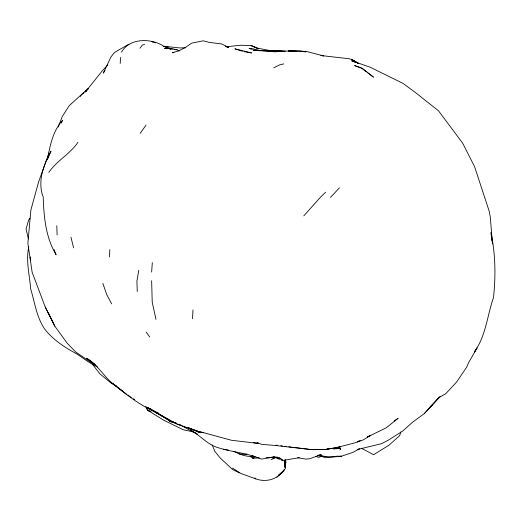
<?xml version="1.0" encoding="UTF-8"?>
<svg xmlns="http://www.w3.org/2000/svg" width="521" height="521" viewBox="0 0 521 521"><rect width="100%" height="100%" fill="white"/><g stroke="black" fill="none" stroke-linecap="round" stroke-linejoin="round"><path stroke-width="0.78" d="M285.248 464.641L285.28 463.182M271.115 459.594L274.013 458.33L274.066 456.813M109.501 256.996L109.82 249.624M120.208 63.49L120.501 57.414M192.496 318.748L192.998 309.923M151.637 272.04L152.314 262.649M28.805 246.667C25.672 260.878 29.619 274.743 30.635 288.849C34.94 302.668 36.477 317.497 45.099 329.65C53.611 340.083 64.851 347.553 76.639 353.818C83.432 358.298 89.957 363.508 97.368 366.869M138.788 270.308L136.906 281.027L137.277 291.578M285.208 466.093L285.931 462.055L285.332 461M276.866 477.184L282.011 472.143C276.117 480.075 264.785 482.303 255.772 478.858L240.956 473.517L232.503 468.073M58.215 127.052L62.233 116.574L69.306 105.6L88.042 88.616M400.844 431.974L399.679 435.634L388.979 445.195L373.655 454.69L361.457 448.275M49.059 153.089L38.665 181.718L30.895 209.904L27.867 243.3L32.152 272.294L45.249 307.045L54.855 326.237L67.294 343.319L75.74 352.02L91.299 362.662L95.981 365.28M252.49 455.719L253.864 456.37L252.959 458.239L250.399 456.507C244.746 456.24 238.976 454.13 234.007 451.375M61.289 123.041L62.67 120.188C52.647 131.149 50.062 145.854 47.281 159.895L50.973 151.227C43.575 164.812 37.668 180.546 42.742 196.013M279.412 457.718L282.519 460.056L277.999 457.262L273.994 456.839L272.978 458.91L274.678 457.484L274.013 458.33M121.543 52.113C129.514 37.929 150.764 38.059 163.347 45.92M104.962 70.439L103.314 73.109L110.836 57.186L113.65 53.429L115.415 51.911L128.954 44.161M140.182 133.363L146.049 125.086M80.338 96.405L81.647 94.575L84.141 92.758M474.318 351.851C485.956 336.091 487.161 315.687 493.472 297.654C495.875 275.948 495.432 254.046 491.016 232.613L491.407 236.632M474.501 351.955L477.08 347.989L468.705 362.473L466.64 367.24L456.559 382.095L445.67 393.791L439.216 397.38L424.387 413.524L412.593 422.192L402.629 431.082L388.432 440.102L381.724 443.638L357.217 449.564L358.572 448.978M139.954 48.264L142.422 44.962L144.63 44.5M29.99 218.188L28.707 219.895L26.05 229.032L28.395 238.879M282.011 472.755L285.554 468.138L285.632 461.039L285.248 459.509M77.922 142.357C69.964 154.053 56.861 160.676 48.798 172.386M303.808 215.85L320.995 196.638L325.632 192.19M424.387 413.524L439.216 397.38M88.57 88.472L85.346 91.996L102.305 70.797L107.834 64.878M430.366 406.686L440.173 396.474M330.444 197.439L339.373 187.912M281.568 472.599L278.527 475.282L282.187 472.781L284.199 469.805L283.144 470.919M429.845 407.116L432.13 405.149M394.247 420.975L398.148 418.246L386.374 427.728L367.214 437.126M255.186 456.728L252.959 458.239L259.243 457.9M358.8 441.092L357.38 441.886L360.187 440.525M86.623 90.608L85.372 91.299L86.72 90.602M359.731 448.789L352.58 452.521L341.379 456.227L325.586 457.731L319.51 455.738M273.733 67.815L279.647 64.864L283.769 63.888M321.685 456.194L318.761 457.353L315.765 456.442M367.748 436.572L370.731 435.426L363.339 439.841L355.361 442.733L336.644 447.585L325.514 449.473L311.284 449.59L273.955 445.344L261.972 444.413L256.931 442.843L258.527 443.032M292.867 447.272L311.284 449.59L325.514 449.473L330.249 448.373M318.338 455.198L321.197 454.599L309.663 458.767L305.853 459.105L297.576 457.685M273.994 456.839L261.321 459.118C247.976 453.133 233.265 452.293 219.4 448.067C207.886 445.344 200.487 435.439 190.38 429.929L193.786 431.935M325.514 449.473L340.206 447.057L335.426 447.506M246.921 453.999L244.74 454.358L239.1 453.967M146.844 407.656L146.948 409.278L147.827 410.522L150.934 411.544M299.354 457.718L281.946 460.584L280.969 459.529M266.01 457.829L273.147 457.204L278.286 458.467M227.026 46.714L240.578 45.242L251.109 45.581L257.621 48.199L271.741 50.863L283.782 51.325M313.902 449.538L315.498 449.389M268.25 457.816L271.845 457.49L270.347 457.581M273.349 51.859L277.315 51.657L253.089 50.179L275.752 51.612M250.399 456.507L253.864 456.37M326.628 456.591L317.647 455.601M332.841 456.435L341.379 456.227L330.822 456.806L325.078 456.63L320.369 455.641M226.707 47.014L228.771 47.033L225.626 46.258M163.027 46.545L167.814 46.629M173.981 52.712L172.353 52.68L178.807 50.83L185.71 47.268L191.611 43.171L203.164 40.807L209.012 42.344L221.692 43.972L228.524 47.268L225.489 46.389M268.413 50.524L285.352 51.325M296.325 51.319L268.295 50.55M303.528 51.696L305.925 51.826L299.634 50.895L288.328 50.895L306.179 51.397L323.561 55.89L320.936 55.526L348.288 58.645L351.447 59.29L358.363 63.315M173.994 49.567L177.12 49.769L179.074 50.98M163.92 46.245L179.374 47.912L185.398 47.821M203.47 432.515L198.273 432.078L187.736 427.552L195.095 430.32M203.626 432.528L198.273 432.078L198.234 431.518L196.671 430.795L177.505 424.355L147.417 407.422L151.819 409.526M276.045 445.149L277.647 445.351M280.852 445.755L282.454 445.956M284.857 446.263L286.459 446.464M288.862 446.764L291.265 447.07M336.827 456.162L339.099 456.474L337.908 456.305M223.45 449.271L228.472 450.098M253.343 442.629L257.341 443.312L231.383 440.252L196.671 430.795M243.984 51.631L251.656 52.973L234.873 48.831L242.454 51.253M177.12 49.769L165.632 47.398L172.471 49.169M252.19 49.189L249.071 48.512L253.538 48.967L260.715 50.667M258.416 50.537L259.972 50.876M193.174 431.883L183.066 429.695L163.184 419.906L148.159 410.47L145.795 406.308M166.655 48.74L164.493 48.232L168.863 48.486L170.979 49.756M168.309 419.568L170.263 421.613L175.961 422.961L171.787 421.671M175.961 422.961L169.605 421.053L182.33 426.035L197.765 434.514M147.827 410.522L150.823 411.557M360.89 67.919L354.645 65.6L362.277 68.284L373.531 77.193L367.872 72.92M184.369 426.94L186.498 427.734M155.473 42.878L151.637 41.406L152.829 42.097M160.253 414.892L150.204 409.148M178.924 424.237L181.145 425.188M158.195 413.231C141.041 406.334 126.421 394.638 112.126 383.163C103.073 375.315 97.232 364.329 86.61 358.207L94.802 364.192M158.221 413.081L152.529 410.131M355.153 62.338L351.597 60.703L370.294 67.281L403.059 83.412L415.204 92.36L438.539 110.849L462.57 143.028L474.579 166.655L489.219 211.279L490.352 217.511L492.43 243.919M239.53 472.905L232.666 469.577L220.259 458.057L214.873 451.414L212.151 444.882M133.265 398.793L134.685 399.529M116.743 386.139L111.155 383.111L100.019 373.941L92.308 364.088M150.348 409.174L170.908 421.391L156.945 412.906M195.147 432.736L197.185 433.934M170.908 421.391L152.301 410.359M358.155 63.328L351.447 59.29L358.207 63.399M126.792 394.436L112.126 383.163L122.272 390.763M129.996 396.65L131.272 397.536M127.977 395.035L129.241 395.986M361.581 68.173L366.608 71.97M276.977 457.438L279.438 459.659M254.86 477.933L255.772 478.858M169.305 420.349L170.263 421.613M146.141 332.085L149.768 336.996M285.104 460.746L285.931 462.055M111.683 303.86L106.818 294.788L102.832 283.359M45.249 307.045L54.855 326.237M48.251 312.515L53.266 322.981M54.08 249.579L56.092 254.782C45.601 237.159 43.829 216.619 43.191 196.586M70.96 237.179L73.611 247.866M155.981 319.425L152.217 302.2L151.644 280.715M252.796 456.005L253.219 458.812M491.563 238.24L491.804 240.65M30.238 257.087L30.4 260.331L30.322 257.153M56.796 225.691L57.121 234.932M340.291 448.509L333.297 448.796L340.291 448.509L340.741 449.675L339.405 448.542L338.337 448.47L340.291 448.509M253.297 46.512L251.109 45.581L258.383 48.707L253.297 46.512M284.57 462.707L284.271 460.772L284.844 467.396L284.57 462.707"/></g></svg>
